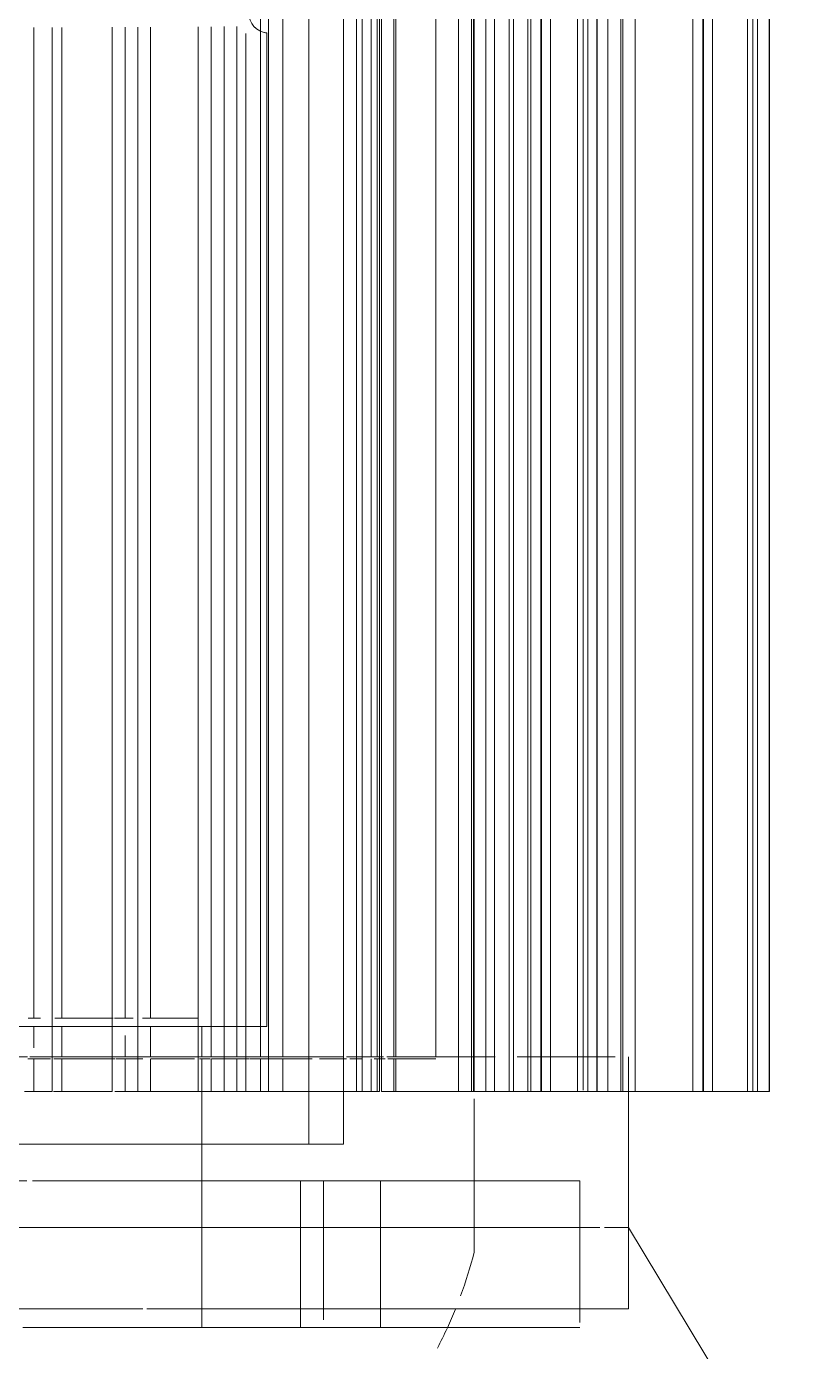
# Model space of a CAD drawing. Header units: metres. Extents: x 147 to 427, y -16 to 162.
# Drawn here: x 150.1649 to 150.2118, y 96.314 to 96.3955 of the extents above; entities that cross this region are included whole.
import ezdxf

# ---------------------------------------------------------------- set-up
doc = ezdxf.new("R2010")
doc.units = ezdxf.units.M
doc.layers.add('P-SANR-FIXT', color=7, linetype='Continuous', lineweight=5)

# ---------------------------------------------------------------- blocks, each defined once
blk = doc.blocks.new('Bomba Jacuzzi1 - 15B-T 1_1_2CV TRIF_220_380V _1 1_2CV_-2414014-RESERVATÓRIOS TÉRREO')
at = {"layer": 'P-SANR-FIXT', "color": 9, "lineweight": 15, "true_color": 0xc0c0c0}
for p, q in [((0.22475, -0.03958899999999985), (0.22475, 0.06561000000000018)), ((0.219625, -0.02344170843999546), (0.219625, -0.02705685236603418)), ((0.22475, -0.04171899999999983), (0.22475, -0.03958899999999985)), ((0.22475, -0.03958899999999985), (0.29931, -0.03958899999999985)), ((0.22475, -0.04171899999999983), (0.29931, -0.04171899999999983)), ((0.228, -0.04252175511912175), (0.228, -0.04171900000000039)), ((0.228, -0.04252175511912142), (0.228, -0.04392497109895141)), ((0.228, -0.04252175511912108), (0.3469999999999993, -0.04252175511912108)), ((0.228, -0.04392497109895138), (0.3470000000000003, -0.04392497109895138)), ((0.228, -0.05099764010911675), (0.228, -0.04448820149246521)), ((0.219625, -0.04499826409712608), (0.219625, -0.04781192103849297)), ((0.228, -0.05099764010911674), (0.228, -0.05218075871551774)), ((0.228, -0.05099764010911646), (0.3470000000000003, -0.05099764010911646)), ((0.228, -0.05796346151188471), (0.228, -0.05218075871551822)), ((0.228, -0.05218075871551775), (0.3470000000000003, -0.05218075871551775)), ((0.219625, -0.05776447879677281), (0.219625, -0.05924999999999966)), ((0.228, -0.05796346151188472), (0.228, -0.05889080833658571)), ((0.228, -0.05796346151188449), (0.3470000000000003, -0.05796346151188449)), ((0.2033120000001168, -0.06907800000016825), (0.2196250000001168, -0.05925000000016737)), ((0.2168345576553334, -0.05925000000016737), (0.2280000000001171, -0.05925000000016737)), ((0.228, -0.0632042180541467), (0.228, -0.05889080833658452)), ((0.228, -0.05889080833658571), (0.3470000000000003, -0.05889080833658571)), ((0.228, -0.06320421805414671), (0.228, -0.06384752006275969)), ((0.228, -0.06320421805414654), (0.3470000000000004, -0.06320421805414654)), ((0.228, -0.06655280754923266), (0.228, -0.06384752006275915)), ((0.228, -0.06384752006275969), (0.3470000000000003, -0.06384752006275969)), ((0.228, -0.06655280754923275), (0.228, -0.06689210833790675)), ((0.228, -0.06655280754923266), (0.3470000000000004, -0.06655280754923266)), ((0.228, -0.06789602507044465), (0.228, -0.06689210833790764)), ((0.228, -0.06689210833790668), (0.3470000000000003, -0.06689210833790668)), ((0.228, -0.06789602507044465), (0.228, -0.06792038531619064)), ((0.228, -0.06789602507044465), (0.3470000000000003, -0.06789602507044465)), ((0.2280000000001171, -0.06792038531635824), (0.3470000000001171, -0.06792038531635824))]:
    blk.add_line(p, q, dxfattribs=at)
at = {"layer": 'P-SANR-FIXT', "color": 254, "lineweight": 15, "true_color": 0xd3d3d3}
for p, q in [((0.232, 0.03653849999999357), (0.232, -0.0370074999999998)), ((0.22475, 0.0199100000000002), (0.22475, -0.03958899999999982)), ((0.214625, 0.004094601987391359), (0.214625, -0.02938026534658418)), ((0.219625, -1.497372289692401e-16), (0.219625, -0.02344170843999546)), ((0.2225, -0.02225845287888678), (0.2225, -0.01138803798451065)), ((0.213487, -0.022), (0.213487, -0.03028394674910342)), ((0.2225, -0.03038929107905701), (0.2225, -0.02264839276271513)), ((0.228, -0.02209716246692177), (0.228, -0.02380956749431075)), ((0.228, -0.02380956749431075), (0.2319999999999998, -0.02380956749431075)), ((0.230125, -0.02882429909066742), (0.230125, -0.02398548117659651)), ((0.219625, -0.02705685236603418), (0.219625, -0.04499826409712608)), ((0.2301249999999996, -0.02749065473625376), (0.2319999999999998, -0.02749065473625376)), ((0.228, -0.03279179554079976), (0.228, -0.02877701499615357)), ((0.214625, -0.02962499999999959), (0.214625, -0.05924999999999967)), ((0.213487, -0.03906764966055676), (0.213487, -0.03019744308342705)), ((0.2225, -0.03031249921721681), (0.2225, -0.03906764966055676)), ((0.2225000000001162, -0.03300000000016684), (0.2247500000001167, -0.03300000000016684)), ((0.228, -0.03279179554080015), (0.228, -0.03437312860123921)), ((0.228, -0.03279179554079978), (0.2320000000000008, -0.03279179554079978)), ((0.228, -0.0343731286012388), (0.2320000000000008, -0.0343731286012388)), ((0.230125, -0.03737070241276297), (0.230125, -0.03464783705267636)), ((0.2301250000000006, -0.03570641104970474), (0.2320000000000008, -0.03570641104970474)), ((0.228, -0.04171900000000039), (0.228, -0.03707267543298871)), ((0.232, -0.0370074999999998), (0.29310801468198, -0.0370074999999998)), ((0.213487, -0.04048186322292979), (0.213487, -0.03906764966055676)), ((0.213487, -0.03906764966055676), (0.2146249999999997, -0.03906764966055676)), ((0.2196250000000002, -0.03906764966055676), (0.2225, -0.03906764966055676)), ((0.2225, -0.03906764966055676), (0.2225, -0.04048186322292979)), ((0.22475, -0.03958899999999982), (0.22475, -0.04171899999999983)), ((0.2139462016848596, -0.04048186322292979), (0.2146249999999997, -0.04048186322292979)), ((0.2196250000000002, -0.04048186322292979), (0.2225, -0.04048186322292979)), ((0.213487, -0.04117121398990525), (0.213487, -0.04250073635671876)), ((0.2225, -0.0425007363567187), (0.2225, -0.04082783573529105)), ((0.228, -0.04171899999999996), (0.228, -0.04392497109895138)), ((0.230125, -0.04340366198862678), (0.230125, -0.04189607678530224)), ((0.213487, -0.04250073635671876), (0.213487, -0.04399999999999966)), ((0.2225, -0.04399999999999966), (0.2225, -0.0425007363567187)), ((0.2301250000000006, -0.04287504965087973), (0.3470000000000003, -0.04287504965087973)), ((0.213487, -0.05624999999999967), (0.213487, -0.04386834750241235)), ((0.2134870000001166, -0.04400000000016759), (0.2146250000001158, -0.04400000000016759)), ((0.2196250000001168, -0.04400000000016759), (0.2225000000001162, -0.04400000000016759)), ((0.2225, -0.04386834750241241), (0.2225, -0.05624999999999967)), ((0.230125, -0.0441780246013733), (0.230125, -0.04341766889466081)), ((0.2301250000000006, -0.04406061507986475), (0.3469999999999994, -0.04406061507986475)), ((0.230125, -0.05105110904014675), (0.230125, -0.04480419910307727)), ((0.228, -0.04559720281678689), (0.228, -0.05218075871551775)), ((0.219625, -0.04781192103849297), (0.219625, -0.0545123917996047)), ((0.2301250000000006, -0.04878035680954473), (0.3470000000000003, -0.04878035680954473)), ((0.2225000000000002, -0.0497499999999995), (0.2275537102449709, -0.0497499999999995)), ((0.228, -0.05218075871551822), (0.228, -0.05099764010911719)), ((0.228, -0.05218075871551707), (0.228, -0.05796346151188399)), ((0.230125, -0.05535306800049908), (0.230125, -0.05239947109034738)), ((0.2301250000000006, -0.05323962024535967), (0.3470000000000003, -0.05323962024535967)), ((0.219625, -0.05458050165527516), (0.219625, -0.05747600130307639)), ((0.228, -0.05796346151188387), (0.228, -0.05490448011961784)), ((0.2137984066415212, -0.05624999999999967), (0.2146249999999997, -0.05624999999999967)), ((0.2196249999999991, -0.05624999999999967), (0.2225, -0.05624999999999967)), ((0.219625, -0.05799845378865259), (0.219625, -0.05924999999999966)), ((0.2146250000001169, -0.05925000000016737), (0.2168345576553334, -0.05925000000016737)), ((0.228, -0.06320421805414568), (0.228, -0.05889080833658474)), ((0.228, -0.05889080833658481), (0.228, -0.06320421805414615)), ((0.228, -0.06655280754923354), (0.228, -0.06384752006275983)), ((0.228, -0.06384752006275927), (0.228, -0.06655280754923264)), ((0.228, -0.06689210833790747), (0.228, -0.06789602507044444)), ((0.228, -0.06717936204549872), (0.3470000000000004, -0.06717936204549872)), ((0.228, -0.06792038531619064), (0.3470000000000003, -0.06792038531619064))]:
    blk.add_line(p, q, dxfattribs=at)
at = {"layer": 'P-SANR-FIXT', "color": 254, "lineweight": 15, "true_color": 0xe0e0e0}
for p, q in [((0.230125, -0.0222894914981004), (0.230125, -0.019416359617245)), ((0.213487, -0.03019744308342705), (0.213487, -0.02223655527359491)), ((0.213487, -0.02862103674759162), (0.213487, -0.02235554473304087)), ((0.2225, -0.02259525591743355), (0.2225, -0.03031249921721681)), ((0.2225, -0.02273621670254192), (0.2225, -0.02862103674759177)), ((0.228, -0.02223655527359431), (0.228, -0.02380956749431075)), ((0.230125, -0.02313471397061865), (0.230125, -0.0224296130401896)), ((0.230125, -0.02398548117659651), (0.230125, -0.02314990123974429)), ((0.228, -0.02389619757371109), (0.228, -0.02749065473625379)), ((0.2319999999999998, -0.02380956749431075), (0.2934368788519672, -0.02380956749431075)), ((0.228, -0.02749065473625376), (0.2301249999999996, -0.02749065473625376)), ((0.228, -0.02877701499615357), (0.228, -0.02766589099338169)), ((0.2319999999999998, -0.02749065473625376), (0.293456722174101, -0.02749065473625376)), ((0.230125, -0.03302154376101531), (0.230125, -0.02882429909066742)), ((0.2301249999999996, -0.02907294221015575), (0.2319999999999998, -0.02907294221015575)), ((0.213487, -0.0303892910790572), (0.213487, -0.04082783573529115)), ((0.2225, -0.04082783573529105), (0.2225, -0.03038929107905701)), ((0.228, -0.03047298500384615), (0.228, -0.0343731286012388)), ((0.213487, -0.03191289752719802), (0.213487, -0.04048186322292979)), ((0.2225, -0.04048186322292979), (0.2225, -0.0319128975271982)), ((0.2247500000001167, -0.03300000000016684), (0.228000000000116, -0.03300000000016684)), ((0.230125, -0.03464783705267636), (0.230125, -0.03303629356708011)), ((0.2320000000000008, -0.03279179554079978), (0.2934852985804048, -0.03279179554079978)), ((0.228, -0.03439359645120762), (0.228, -0.03570641104970503)), ((0.232, -0.03700749999999976), (0.232, -0.03434687354118202)), ((0.2320000000000008, -0.0343731286012388), (0.2934938229372743, -0.0343731286012388)), ((0.228, -0.03707267543298871), (0.228, -0.03570641104970474)), ((0.228, -0.03570641104970474), (0.2301250000000006, -0.03570641104970474)), ((0.2320000000000008, -0.03570641104970474), (0.2930782644894319, -0.03570641104970474)), ((0.2301250000000006, -0.03711129235164875), (0.29931, -0.03711129235164875)), ((0.230125, -0.04173750004432583), (0.230125, -0.03737070241276297)), ((0.2146249999999997, -0.03906764966055676), (0.2196250000000002, -0.03906764966055676)), ((0.228, -0.03851795409735975), (0.228, -0.04171899999999996)), ((0.29931, -0.03958899999999982), (0.22475, -0.03958899999999982)), ((0.2146249999999997, -0.04048186322292979), (0.2196250000000002, -0.04048186322292979)), ((0.2225, -0.04048186322293015), (0.2225, -0.04386834750241241)), ((0.213487, -0.04386834750241235), (0.213487, -0.04084301927599553)), ((0.213487, -0.04149999999999967), (0.213487, -0.04119339568795273)), ((0.2225, -0.04076492023349877), (0.2225, -0.04149999999999967)), ((0.228, -0.04191962007244894), (0.228, -0.04253325567706047)), ((0.228, -0.04287504965087973), (0.2301250000000006, -0.04287504965087973)), ((0.213487, -0.04399999999999998), (0.213487, -0.05624999999999967)), ((0.2146250000001158, -0.04400000000016759), (0.2196250000001168, -0.04400000000016759)), ((0.2225, -0.05624999999999967), (0.2225, -0.04399999999999999)), ((0.228, -0.04392497109895052), (0.228, -0.04322724136845203)), ((0.228, -0.04406061507986498), (0.228, -0.04878035680954493)), ((0.228, -0.04406061507986475), (0.228, -0.04559720281678689)), ((0.228, -0.04406061507986475), (0.2301250000000006, -0.04406061507986475)), ((0.2301250000001166, -0.04740000000016682), (0.347000000000116, -0.04740000000016682)), ((0.228, -0.05099764010911719), (0.228, -0.04878035680954473)), ((0.228, -0.04878035680954473), (0.2301250000000006, -0.04878035680954473)), ((0.2301250000000006, -0.04958913786310861), (0.3470000000000003, -0.04958913786310861)), ((0.2301250000000006, -0.0497109082998897), (0.3470000000000003, -0.0497109082998897)), ((0.2196250000000003, -0.0497499999999995), (0.2225000000000002, -0.0497499999999995)), ((0.2275537102449709, -0.04974999999999948), (0.2225000000000002, -0.04974999999999948)), ((0.228, -0.05221068942369964), (0.228, -0.0532396202453598)), ((0.228, -0.05490448011961784), (0.228, -0.05323962024535967)), ((0.228, -0.05323962024535967), (0.2301250000000006, -0.05323962024535967)), ((0.2301250000000006, -0.05388676967984955), (0.3470000000000003, -0.05388676967984955)), ((0.230125, -0.05723110520762683), (0.230125, -0.05535306800049908)), ((0.228, -0.05560162749634916), (0.228, -0.05796346151188411)), ((0.2301250000000006, -0.0561095468074477), (0.3470000000000003, -0.0561095468074477)), ((0.2146249999999997, -0.05624999999999967), (0.2137984066415212, -0.05624999999999967)), ((0.2146249999999997, -0.05624999999999967), (0.2196249999999991, -0.05624999999999967)), ((0.214625, -0.05651199211314923), (0.214625, -0.05924999999999967)), ((0.2225, -0.05624999999999967), (0.2196249999999991, -0.05624999999999967)), ((0.219625, -0.05687976123166488), (0.219625, -0.05747600130307615)), ((0.228, -0.05796346151188413), (0.228, -0.05723110520762674)), ((0.228, -0.06320421805414633), (0.228, -0.05889080833658509)), ((0.228, -0.05889080833658517), (0.228, -0.06320421805414585)), ((0.2280000000001171, -0.05925000000016737), (0.2301250000001177, -0.05925000000016737)), ((0.228, -0.06384752006275986), (0.228, -0.0665528075492334)), ((0.228, -0.06655280754923314), (0.228, -0.06384752006275941)), ((0.228, -0.06688731252102163), (0.228, -0.06717936204549865))]:
    blk.add_line(p, q, dxfattribs=at)
at = {"layer": 'P-SANR-FIXT', "color": 7, "lineweight": 15, "true_color": 0xfafafa}
for p, q in [((0.213487, -0.02199999999999943), (0.213487, -0.02620518344597973)), ((0.2225, -0.02225845287888673), (0.2225, -0.02199999999999967)), ((0.2225, -0.02344441111204978), (0.2225, -0.02264839276271506)), ((0.2225, -0.02949316337189595), (0.2225, -0.0240085386267075)), ((0.213487, -0.02664229623185927), (0.213487, -0.02949316337189574)), ((0.213487, -0.02857883832488608), (0.213487, -0.02934493141924117)), ((0.2225, -0.02934493141924117), (0.2225, -0.02857883832488608)), ((0.213487, -0.02946073770181665), (0.213487, -0.03019744308342692)), ((0.213487, -0.02960163339468058), (0.213487, -0.03028394674910278)), ((0.214625, -0.03057766669659763), (0.214625, -0.03205364625576883)), ((0.219625, -0.03112702250874849), (0.219625, -0.03179667732714563)), ((0.214625, -0.0321811412311807), (0.214625, -0.0332397398056986)), ((0.219625, -0.0330123652069008), (0.219625, -0.03382336011716246)), ((0.2154606243677576, -0.03906764966055658), (0.2146249999999997, -0.03906764966055658)), ((0.2196250000000002, -0.03906764966055658), (0.215744341976518, -0.03906764966055658)), ((0.228, -0.05729152440197172), (0.228, -0.05796346151188447)), ((0.228, -0.05876901507140337), (0.228, -0.05921972960621186)), ((0.228, -0.0587690150714036), (0.2301250000000006, -0.0587690150714036))]:
    blk.add_line(p, q, dxfattribs=at)
at = {"layer": 'P-SANR-FIXT', "color": 7, "lineweight": 15, "true_color": 0xefefef}
for p, q in [((0.213487, -0.03286834750241185), (0.213487, -0.02223655527359463)), ((0.213487, -0.0222365552735941), (0.213487, -0.02413472293414662)), ((0.213487, -0.02605037964078162), (0.213487, -0.02233270538813778)), ((0.2225, -0.02259525591743386), (0.2225, -0.02962499999999969)), ((0.2225, -0.02413472293414667), (0.2225, -0.02259525591743334)), ((0.23, -0.02231122115918434), (0.23, -0.02298306633168415)), ((0.232, -0.02292681889804638), (0.232, -0.02223655527359403)), ((0.23, -0.02299664501851922), (0.23, -0.02369999999999983)), ((0.232, -0.02377245576290849), (0.232, -0.02295542774049915)), ((0.2325, -0.02751886646052774), (0.2325, -0.02397954498085597)), ((0.2324999999999996, -0.02439142053514596), (0.2934400153973861, -0.02439142053514596)), ((0.213487, -0.02946073770181627), (0.213487, -0.02641377481542508)), ((0.2325, -0.02857883832488518), (0.2325, -0.02764079584965947)), ((0.2324999999999996, -0.02828540565198656), (0.2934610063698841, -0.02828540565198656)), ((0.232, -0.03246986968366923), (0.232, -0.02918617312593876)), ((0.213487, -0.03041145568584169), (0.213487, -0.02946073770181627)), ((0.2225, -0.03014162603672174), (0.2225, -0.03187555226753944)), ((0.23, -0.0298640419194084), (0.23, -0.03256807672421741)), ((0.213487, -0.03299999999999937), (0.213487, -0.04048186322293015)), ((0.213487, -0.04008592179099593), (0.213487, -0.03327936633968578)), ((0.2146250000001158, -0.03300000000016684), (0.2196250000001168, -0.03300000000016684)), ((0.2225, -0.04048186322293015), (0.2225, -0.03299999999999937)), ((0.2225, -0.03327936633968563), (0.2225, -0.03587351779608709)), ((0.228, -0.0343731286012393), (0.228, -0.03299999999999926)), ((0.228000000000116, -0.03300000000016684), (0.2300000000001166, -0.03300000000016684)), ((0.23, -0.0328745920516499), (0.23, -0.03351686142824215)), ((0.2301250000001166, -0.03300000000016684), (0.2320000000001162, -0.03300000000016684)), ((0.232, -0.03425389591920653), (0.232, -0.03281825158275807)), ((0.228, -0.03359218622472326), (0.228, -0.03439303782640746)), ((0.23, -0.03359669429019582), (0.23, -0.03448448300833153)), ((0.228, -0.03437316905899075), (0.228, -0.03515466057698317)), ((0.23, -0.03448448300833119), (0.23, -0.03591001060446981)), ((0.230125, -0.0359572528427501), (0.230125, -0.03464783705267717)), ((0.2320000000000008, -0.03515466057698354), (0.2934980358748478, -0.03515466057698354)), ((0.2225, -0.03594005425705362), (0.2225, -0.04008592179099586)), ((0.23, -0.03596795091200439), (0.23, -0.03748200636633389)), ((0.230125, -0.03746029779713163), (0.230125, -0.03601480840232611)), ((0.2320000000000008, -0.03661371054585787), (0.2932207165417704, -0.03661371054585787)), ((0.228, -0.03711129235164877), (0.228, -0.03799474429824407)), ((0.23, -0.03748200636633421), (0.23, -0.03979415680704917)), ((0.228, -0.03958900000000053), (0.228, -0.03799474429824459)), ((0.228, -0.03799474429824461), (0.228, -0.03961479745439704)), ((0.228, -0.03799474429824459), (0.2300000000000004, -0.03799474429824459)), ((0.2301250000000006, -0.03799474429824459), (0.29931, -0.03799474429824459)), ((0.228, -0.04171900000000056), (0.228, -0.04021375174215578)), ((0.228, -0.04023384544307707), (0.228, -0.04174017335532524)), ((0.23, -0.04023871387905043), (0.23, -0.04189840572720809)), ((0.213487, -0.04084301927599553), (0.213487, -0.04149999999999975)), ((0.213487, -0.04117121398990501), (0.213487, -0.04174690663166804)), ((0.2225, -0.04174690663166813), (0.2225, -0.040827835735291)), ((0.214625, -0.04189607678530261), (0.214625, -0.04259447502951895)), ((0.228, -0.04189607678530184), (0.228, -0.04252175511912158)), ((0.23, -0.04211338989877041), (0.23, -0.04284054632713484)), ((0.230125, -0.04261853689165632), (0.230125, -0.04189607678530288)), ((0.214625, -0.04281065659863972), (0.214625, -0.04427382186078591)), ((0.219625, -0.0425534537274643), (0.219625, -0.04398558557029592)), ((0.228, -0.04342732007564054), (0.2300000000000004, -0.04342732007564054)), ((0.23, -0.04359893070753387), (0.23, -0.04427287426215861)), ((0.230125, -0.04417802460137411), (0.230125, -0.04341766889466161)), ((0.2301250000000006, -0.04342732007564054), (0.3470000000000003, -0.04342732007564054)), ((0.228, -0.04412282209936298), (0.228, -0.04481040695595522)), ((0.23, -0.04444695107874173), (0.23, -0.04578488416610141)), ((0.230125, -0.04528650966775579), (0.230125, -0.04438799131942084)), ((0.228, -0.04493890208552293), (0.228, -0.04971090829989008)), ((0.23, -0.04578488416610141), (0.23, -0.04739999999999966)), ((0.230125, -0.04779116605844817), (0.230125, -0.04617256426098338)), ((0.2196250000000003, -0.04974999999999948), (0.2181187051792302, -0.04974999999999948)), ((0.228, -0.05047639931192861), (0.2301250000000006, -0.05047639931192861)), ((0.2301250000000002, -0.0497499999999995), (0.347, -0.04974999999999948)), ((0.230125, -0.05060993894508919), (0.230125, -0.04997249729711591)), ((0.228, -0.05306183508156159), (0.228, -0.05218075871551799)), ((0.228, -0.05218075871551793), (0.228, -0.05388676967984925)), ((0.228, -0.05306183508156186), (0.2301250000000006, -0.05306183508156186)), ((0.228, -0.05384927867219578), (0.2301250000000006, -0.05384927867219578)), ((0.228, -0.05610954680744811), (0.228, -0.05444545918211263)), ((0.228, -0.05444545918211263), (0.228, -0.05517088205310822)), ((0.228, -0.05444545918211263), (0.2301250000000006, -0.05444545918211263)), ((0.228, -0.05645314513364168), (0.228, -0.05729152440197165)), ((0.228, -0.05645314513364168), (0.228, -0.05796346151188462)), ((0.2280878015950509, -0.05645314513364161), (0.2301250000000006, -0.05645314513364161)), ((0.2301250000000006, -0.05644835033909171), (0.3470000000000003, -0.05644835033909171)), ((0.2301250000000006, -0.05673596757036362), (0.3470000000000003, -0.05673596757036362)), ((0.228, -0.0579634615118844), (0.228, -0.05729152440197164)), ((0.228, -0.05729152440197164), (0.2301250000000006, -0.05729152440197164)), ((0.228, -0.06320421805414615), (0.228, -0.05924999999999999)), ((0.228, -0.05924999999999991), (0.228, -0.06320421805414621)), ((0.228, -0.06381002142802747), (0.228, -0.06441030260051747))]:
    blk.add_line(p, q, dxfattribs=at)
at = {"layer": 'P-SANR-FIXT', "color": 7, "lineweight": 15, "true_color": 0xf3f3f3}
for p, q in [((0.213487, -0.02223655527359462), (0.213487, -0.03019744308342669)), ((0.213487, -0.02605037964078146), (0.213487, -0.02233270538813758)), ((0.2225, -0.02962499999999969), (0.2225, -0.02259525591743386)), ((0.2325, -0.0229640242626568), (0.2325, -0.02233277094800253)), ((0.228, -0.02390527271198291), (0.228, -0.02735110304446125)), ((0.228, -0.02439142053514596), (0.2299999999999994, -0.02439142053514596)), ((0.2301249999999996, -0.02439142053514596), (0.2319999999999998, -0.02439142053514596)), ((0.2325, -0.02410262753358684), (0.2325, -0.02756035982118012)), ((0.2325, -0.02410262753358693), (0.2325, -0.02756035982118065)), ((0.213487, -0.02946073770181619), (0.213487, -0.02641377481542494)), ((0.228, -0.02767580223029937), (0.228, -0.02828540565198624)), ((0.228, -0.02828540565198656), (0.2299999999999994, -0.02828540565198656)), ((0.2301249999999996, -0.02828540565198656), (0.2314361745255421, -0.02828540565198656)), ((0.2325, -0.02770981299703234), (0.2325, -0.02877861405214198)), ((0.2325, -0.02770981299703281), (0.2325, -0.02877861405214202)), ((0.213487, -0.03041145568584167), (0.213487, -0.02946073770181619)), ((0.2325, -0.03274895214593854), (0.2325, -0.0293580463649544)), ((0.2325000000000007, -0.02985326399846257), (0.2934694580897662, -0.02985326399846257)), ((0.213487, -0.03050000000000019), (0.213487, -0.03299999999999937)), ((0.213487, -0.03327936633968578), (0.213487, -0.0306591276158533)), ((0.213487, -0.03075443431517035), (0.213487, -0.03299999999999967)), ((0.2225, -0.03187555226753944), (0.2225, -0.03050000000000019)), ((0.2225, -0.03065912761585311), (0.2225, -0.03213989036004018)), ((0.228, -0.03246986968366966), (0.228, -0.03050000000000025)), ((0.228, -0.03051247909645869), (0.228, -0.03248542451203518)), ((0.2225, -0.03299999999999937), (0.2225, -0.03240859005287931)), ((0.213487, -0.04008592179099649), (0.213487, -0.03299999999999963)), ((0.213487, -0.03323169619317617), (0.213487, -0.04042968402190864)), ((0.2225, -0.03268817569170714), (0.2225, -0.03327936633968563)), ((0.2225, -0.03299999999999878), (0.2225, -0.03585949868930615)), ((0.2225, -0.03612299991838291), (0.2225, -0.03323169619317635)), ((0.228, -0.03299999999999883), (0.228, -0.03358547679953613)), ((0.228, -0.03358550683986115), (0.228, -0.0343731287585046)), ((0.23, -0.03359669429019548), (0.23, -0.03448448300833119)), ((0.230125, -0.03464783705267717), (0.230125, -0.03384978410057698)), ((0.2225, -0.03594005425705331), (0.2225, -0.04008592179099544)), ((0.2225, -0.04042968402190876), (0.2225, -0.03619860523873274)), ((0.23, -0.03748200636633389), (0.23, -0.03979415680704891)), ((0.230125, -0.03826789771076856), (0.230125, -0.03746029779713163)), ((0.228, -0.03799474429824407), (0.228, -0.0395890000000001)), ((0.230125, -0.03978401394486726), (0.230125, -0.03877043000447368)), ((0.2139462016848618, -0.04048186322292959), (0.2146249999999997, -0.04048186322292959)), ((0.214625, -0.0406131209858976), (0.214625, -0.04137932250251708)), ((0.2199763629739162, -0.04048186322292959), (0.2225, -0.04048186322292959)), ((0.228, -0.04021375174215538), (0.228, -0.04171900000000025)), ((0.23, -0.04023871387905016), (0.23, -0.04189840572720785)), ((0.230125, -0.0411253531482133), (0.230125, -0.04025338719047882)), ((0.230125, -0.04173750004432644), (0.230125, -0.04113267592179311)), ((0.230125, -0.04597818070755599), (0.230125, -0.04528650966775579)), ((0.2279999999999995, -0.0497499999999995), (0.2301250000000002, -0.0497499999999995)), ((0.347, -0.04974999999999947), (0.2301250000000001, -0.04974999999999948)), ((0.228, -0.0519073057992156), (0.228, -0.05306183508156159)), ((0.2301250000000006, -0.05190730579921558), (0.3470000000000003, -0.05190730579921558)), ((0.228, -0.05610954680744789), (0.228, -0.05444545918211229)), ((0.228, -0.05444545918211201), (0.228, -0.05610954680744754)), ((0.230125, -0.05554733144052696), (0.230125, -0.05491264294051067)), ((0.230125, -0.05638646049492513), (0.230125, -0.05556749366100494)), ((0.228, -0.05673596757036357), (0.228, -0.0571740944597456)), ((0.228, -0.05673596757036362), (0.2301250000000006, -0.05673596757036362)), ((0.2280752457478616, -0.05644835033909171), (0.2301250000000006, -0.05644835033909171)), ((0.228, -0.05796346151188392), (0.228, -0.05729152440197115)), ((0.228, -0.05732038531619066), (0.228, -0.05796346151188479)), ((0.3470000000000003, -0.05732038531619066), (0.2301250000000007, -0.05732038531619066)), ((0.228, -0.05924999999999952), (0.228, -0.06320421805414579)), ((0.228, -0.05965982232709158), (0.3470000000000003, -0.05965982232709158)), ((0.228, -0.06381002142802762), (0.3470000000000003, -0.06381002142802762))]:
    blk.add_line(p, q, dxfattribs=at)
at = {"layer": 'P-SANR-FIXT', "color": 7, "lineweight": 15, "true_color": 0xf6f6f6}
for p, q in [((0.213487, -0.02598130418317103), (0.213487, -0.02223655527359454)), ((0.2225, -0.02259525591743323), (0.2225, -0.02333452377915542)), ((0.228, -0.02295542774049908), (0.228, -0.02223655527359394)), ((0.228, -0.02225067190643803), (0.228, -0.0229701783555362)), ((0.2325, -0.02233270538813776), (0.2325, -0.02308761820860212)), ((0.2325, -0.02233270538813744), (0.2325, -0.023087618208602)), ((0.2324999999999996, -0.02268471428214653), (0.2934308152019703, -0.02268471428214653)), ((0.213487, -0.02403869996963628), (0.213487, -0.02620533403515592)), ((0.2225, -0.02386445698592102), (0.2225, -0.02946073770181582)), ((0.23, -0.02391445694930015), (0.23, -0.02766020220819767)), ((0.230125, -0.02753529012735488), (0.230125, -0.02408643871544229)), ((0.2325, -0.02751886646052794), (0.2325, -0.02397954498085622)), ((0.213487, -0.02946073770181656), (0.213487, -0.02641377481542484)), ((0.213487, -0.02663220662197238), (0.213487, -0.03045810215503733)), ((0.2325, -0.02857883832488536), (0.2325, -0.02764079584965967)), ((0.23, -0.02812880935856311), (0.23, -0.02882560568440615)), ((0.230125, -0.02863616283222548), (0.230125, -0.02801158858891164)), ((0.228, -0.02985326399846257), (0.2300000000000004, -0.02985326399846257)), ((0.2301250000000006, -0.02985326399846257), (0.2320000000000008, -0.02985326399846257)), ((0.2325, -0.02946073770181631), (0.2325, -0.03049999999999967)), ((0.2325, -0.02946073770181614), (0.2325, -0.03049999999999967)), ((0.213487, -0.03299999999999963), (0.213487, -0.03050000000000037)), ((0.2225, -0.0304999999999996), (0.2225, -0.03187555226753885)), ((0.228, -0.03049999999999994), (0.228, -0.03246986968366927)), ((0.23, -0.03071476308870528), (0.23, -0.03161198508020176)), ((0.230125, -0.03161461092868818), (0.230125, -0.03057766669659764)), ((0.2325, -0.03274895214593858), (0.2325, -0.03075443431517)), ((0.213487, -0.03198851652892305), (0.213487, -0.03323169619317617)), ((0.2225, -0.03240859005287871), (0.2225, -0.03299999999999878)), ((0.2225, -0.03323169619317635), (0.2225, -0.03258504272104743)), ((0.23, -0.03201816132672734), (0.23, -0.03256807672421707)), ((0.230125, -0.03268288789743363), (0.230125, -0.03205364625576905)), ((0.213487, -0.03299999999999962), (0.213487, -0.03906764966055658)), ((0.2225, -0.035859498689307), (0.2225, -0.03299999999999962)), ((0.228, -0.03358550683986155), (0.2300000000000004, -0.03358550683986155)), ((0.2301250000000006, -0.03358550683986155), (0.2320000000000008, -0.03358550683986155)), ((0.2225, -0.03906764966055658), (0.2225, -0.03594005425705416)), ((0.213487, -0.03906764966055658), (0.213487, -0.04008592179099644)), ((0.2225, -0.04008592179099568), (0.2225, -0.03906764966055658)), ((0.2146249999999997, -0.04048186322292959), (0.2196250000000002, -0.04048186322292959)), ((0.2301250000000001, -0.04974999999999948), (0.2279999999999995, -0.04974999999999948)), ((0.228, -0.05190730579921558), (0.2301250000000006, -0.05190730579921558)), ((0.228, -0.05444545918211246), (0.228, -0.05610954680744798)), ((0.228, -0.0571740944597456), (0.228, -0.05732038531619066)), ((0.228, -0.05796346151188456), (0.228, -0.05729152440197183)), ((0.228, -0.05729152440197167), (0.228, -0.05796346151188442)), ((0.2301250000000007, -0.05732038531619066), (0.228, -0.05732038531619066)), ((0.230125, -0.05842736672978439), (0.230125, -0.05734949485320603)), ((0.228, -0.05921972960621186), (0.228, -0.05965982232709136))]:
    blk.add_line(p, q, dxfattribs=at)
at = {"layer": 'P-SANR-FIXT', "color": 7, "lineweight": 15, "true_color": 0xf8f8f8}
for p, q in [((0.213487, -0.0222365552735948), (0.213487, -0.02598130418317119)), ((0.213487, -0.02233277094800282), (0.213487, -0.02403869996963628)), ((0.213487, -0.02618976412883461), (0.213487, -0.02235554473304081)), ((0.2225, -0.02333452377915623), (0.2225, -0.02259525591743404)), ((0.2225, -0.02273621670254234), (0.2225, -0.02351215520454371)), ((0.228, -0.02223655527359424), (0.228, -0.02268471428214653)), ((0.228, -0.02268471428214653), (0.2299999999999994, -0.02268471428214653)), ((0.2306922913189217, -0.02268471428214653), (0.2319999999999998, -0.02268471428214653)), ((0.2325, -0.02296402426265709), (0.2325, -0.02233277094800283)), ((0.2225, -0.02857883832488608), (0.2225, -0.02386445698592184)), ((0.2225, -0.02406106202039641), (0.2225, -0.02934493141924105)), ((0.213487, -0.026413774815425), (0.213487, -0.02857883832488608)), ((0.213487, -0.02934493141924125), (0.213487, -0.02661154736566518)), ((0.213487, -0.03019744308342686), (0.213487, -0.02946073770181656)), ((0.23, -0.02986404191940803), (0.23, -0.03058299355161736)), ((0.2325, -0.03075443431517), (0.2325, -0.02966339147570556)), ((0.213487, -0.03050000000000043), (0.213487, -0.03299999999999962)), ((0.213487, -0.03056025309346394), (0.213487, -0.03181966353864035)), ((0.2225, -0.03187555226753968), (0.2225, -0.03050000000000043)), ((0.2225, -0.03181966353864053), (0.2225, -0.03056025309346415)), ((0.2225, -0.03299999999999962), (0.2225, -0.03240859005287956)), ((0.214625, -0.0332397398056986), (0.214625, -0.03624887924441595)), ((0.219625, -0.03382336011716246), (0.219625, -0.03679949414811587)), ((0.2320000000000008, -0.03358550683986155), (0.2934895771720145, -0.03358550683986155)), ((0.214625, -0.03681958488960781), (0.214625, -0.03837430811771195)), ((0.219625, -0.03694177076012989), (0.219625, -0.0408961888812247)), ((0.2146249999999997, -0.03906764966055658), (0.213487, -0.03906764966055658)), ((0.2225, -0.03906764966055658), (0.2196250000000002, -0.03906764966055658)), ((0.228, -0.05796346151188447), (0.228, -0.05729152440197169)), ((0.228, -0.05729152440197129), (0.228, -0.05796346151188404)), ((0.2301250000000006, -0.0587690150714036), (0.3470000000000003, -0.0587690150714036))]:
    blk.add_line(p, q, dxfattribs=at)
at = {"layer": 'P-SANR-FIXT', "color": 254, "lineweight": 15, "true_color": 0xe9e9e9}
for p, q in [((0.213487, -0.02233277094800283), (0.213487, -0.02857883832488616)), ((0.228, -0.02225003992469339), (0.228, -0.02381084003481556)), ((0.213487, -0.02413472293414662), (0.213487, -0.03191289752719802)), ((0.2225, -0.0319128975271982), (0.2225, -0.02413472293414667)), ((0.23, -0.02391445694930053), (0.23, -0.02766020220819805)), ((0.232, -0.02737083949750104), (0.232, -0.02389619757371041)), ((0.232, -0.02918617312593876), (0.232, -0.02749065473625386)), ((0.23, -0.02772166392574468), (0.23, -0.02937510652029325)), ((0.213487, -0.02857883832488616), (0.213487, -0.03299999999999967)), ((0.213487, -0.04008592179099602), (0.213487, -0.02862103674759162)), ((0.2225, -0.02862103674759177), (0.2225, -0.02934493141924168)), ((0.228, -0.02907294221015575), (0.2301249999999996, -0.02907294221015575)), ((0.2319999999999998, -0.02907294221015575), (0.2934652516758459, -0.02907294221015575)), ((0.2225, -0.02966935571438895), (0.2225, -0.03587351779608754)), ((0.228, -0.02962499999999959), (0.228, -0.03047298500384615)), ((0.228, -0.02963522601998622), (0.228, -0.0324698696836702)), ((0.213487, -0.04048186322293016), (0.213487, -0.03286834750241185)), ((0.2134870000001166, -0.03300000000016684), (0.2146250000001158, -0.03300000000016684)), ((0.2196250000001168, -0.03300000000016684), (0.2225000000001162, -0.03300000000016684)), ((0.2225, -0.03286834750241192), (0.2225, -0.04048186322293015)), ((0.228, -0.03279924682553751), (0.228, -0.03439359645120762)), ((0.228, -0.03515466057698356), (0.228, -0.0343731286012393)), ((0.228, -0.03439303782640746), (0.228, -0.03661371054585758)), ((0.23, -0.03448448300833153), (0.23, -0.03591001060447012)), ((0.228, -0.03515466057698354), (0.2300000000000004, -0.03515466057698354)), ((0.2301250000000006, -0.03515466057698354), (0.2320000000000008, -0.03515466057698354)), ((0.2225, -0.03594005425705406), (0.2225, -0.04008592179099609)), ((0.228, -0.03661371054585787), (0.2300000000000004, -0.03661371054585787)), ((0.23, -0.03596795091200471), (0.23, -0.03748200636633421)), ((0.2301250000000006, -0.03661371054585787), (0.2320000000000008, -0.03661371054585787)), ((0.2932207165417704, -0.03661371054585787), (0.2988991474081288, -0.03661371054585787)), ((0.228, -0.03711129235164905), (0.228, -0.03960255660406417)), ((0.228, -0.03711129235164874), (0.228, -0.03851795409735975)), ((0.228, -0.03711129235164875), (0.2301250000000006, -0.03711129235164875)), ((0.29310801468198, -0.03700749999999976), (0.232, -0.03700749999999976)), ((0.2225, -0.04399999999999999), (0.2225, -0.04048186322293015)), ((0.228, -0.04021799516975962), (0.228, -0.04174403682046963)), ((0.213487, -0.04149999999999967), (0.213487, -0.04119339568795269)), ((0.213487, -0.04149999999999975), (0.213487, -0.04399999999999998)), ((0.2225, -0.04076492023349858), (0.2225, -0.04149999999999967)), ((0.213487, -0.04174690663166804), (0.213487, -0.04250073635671859)), ((0.2225, -0.04250073635671867), (0.2225, -0.04206314992168603)), ((0.228, -0.04252175511912185), (0.228, -0.04189607678530213)), ((0.228, -0.04192022817695219), (0.228, -0.04254931442040655)), ((0.23, -0.04211338989877064), (0.23, -0.04284054632713504)), ((0.213487, -0.04250073635671859), (0.213487, -0.04399999999999966)), ((0.2225, -0.04399999999999966), (0.2225, -0.04250073635671867)), ((0.228, -0.04392497109895092), (0.228, -0.04322724136845219)), ((0.228, -0.04378720749636184), (0.2300000000000004, -0.04378720749636184)), ((0.23, -0.04359893070753406), (0.23, -0.04427287426215879)), ((0.2301250000000006, -0.04378720749636184), (0.3469999999999994, -0.04378720749636184)), ((0.214625, -0.04427382186078591), (0.214625, -0.05651199211314923)), ((0.219625, -0.04439648034527683), (0.219625, -0.05687976123166488)), ((0.228, -0.04481040695595555), (0.228, -0.04406061507986503)), ((0.228, -0.04406061507986438), (0.228, -0.04493890208552293)), ((0.228, -0.04481040695595555), (0.2300000000000004, -0.04481040695595555)), ((0.23, -0.04444695107874189), (0.23, -0.04578488416610153)), ((0.2301250000000006, -0.04481040695595555), (0.3469999999999994, -0.04481040695595555)), ((0.228, -0.04971090829989051), (0.228, -0.0449389020855236)), ((0.228, -0.04493890208552338), (0.228, -0.04958913786310843)), ((0.228, -0.0449389020855236), (0.2300000000000004, -0.0449389020855236)), ((0.2301250000000006, -0.0449389020855236), (0.3470000000000003, -0.0449389020855236)), ((0.23, -0.04578488416610153), (0.23, -0.04739999999999966)), ((0.230125, -0.04906469995684097), (0.230125, -0.04779116605844817)), ((0.228, -0.04958913786310861), (0.2301250000000006, -0.04958913786310861)), ((0.228, -0.0497109082998897), (0.2301250000000006, -0.0497109082998897)), ((0.230125, -0.04997249729711591), (0.230125, -0.04910136766576656)), ((0.2181187051792302, -0.0497499999999995), (0.2196250000000003, -0.0497499999999995)), ((0.2225000000000002, -0.04974999999999948), (0.2196250000000003, -0.04974999999999948)), ((0.228, -0.05002111176606727), (0.228, -0.05099764010911626)), ((0.228, -0.05003842598443909), (0.228, -0.05102534286691217)), ((0.2301250000000006, -0.05047639931192861), (0.3470000000000003, -0.05047639931192861)), ((0.228, -0.05388676967984905), (0.228, -0.05218075871551765)), ((0.228, -0.05229810998633352), (0.228, -0.05384927867219565)), ((0.230125, -0.05361607509615546), (0.230125, -0.05239947109034762)), ((0.2301250000000006, -0.05306183508156186), (0.3470000000000004, -0.05306183508156186)), ((0.230125, -0.05434606702885385), (0.230125, -0.05364832665519272)), ((0.228, -0.05388676967984968), (0.228, -0.0561095468074477)), ((0.228, -0.05388676967984968), (0.228, -0.05560162749634916)), ((0.228, -0.05388676967984955), (0.2301250000000006, -0.05388676967984955)), ((0.2301250000000006, -0.05384927867219578), (0.3470000000000004, -0.05384927867219578)), ((0.2301250000000006, -0.05444545918211263), (0.3470000000000003, -0.05444545918211263)), ((0.228, -0.0561095468074477), (0.2301250000000006, -0.0561095468074477)), ((0.2196249999999991, -0.05624999999999967), (0.2146249999999997, -0.05624999999999967)), ((0.228, -0.05723110520762674), (0.228, -0.05641961568691879)), ((0.2301250000000006, -0.05645314513364161), (0.3470000000000003, -0.05645314513364161)), ((0.230125, -0.05842736672978485), (0.230125, -0.05723110520762683)), ((0.2301250000000006, -0.05729152440197164), (0.3470000000000003, -0.05729152440197164)), ((0.228, -0.05925000000000023), (0.228, -0.06320421805414639)), ((0.228, -0.06320421805414589), (0.228, -0.05924999999999945)), ((0.228, -0.0638475200627597), (0.228, -0.06655280754923333)), ((0.228, -0.06441030260051761), (0.3470000000000004, -0.06441030260051761)), ((0.228, -0.06688731252102163), (0.3470000000000003, -0.06688731252102163))]:
    blk.add_line(p, q, dxfattribs=at)
at = {"layer": 'P-SANR-FIXT', "color": 7, "lineweight": 15, "true_color": 0xfbfbfb}
for p, q in [((0.214625, -0.02242961304019011), (0.214625, -0.02334475817418451)), ((0.219625, -0.0224275877230941), (0.219625, -0.02328167080625675)), ((0.219625, -0.02362374078297982), (0.219625, -0.02570761154271469)), ((0.214625, -0.02384045445765066), (0.214625, -0.02608681937121137)), ((0.219625, -0.02570761154271469), (0.219625, -0.02857145362416041)), ((0.214625, -0.02673355487515322), (0.214625, -0.02833241777614015)), ((0.219625, -0.0289919209874691), (0.219625, -0.02984961484152283)), ((0.214625, -0.02962499999999968), (0.214625, -0.03057766669659763)), ((0.219625, -0.03035102004012036), (0.219625, -0.03112702250874849))]:
    blk.add_line(p, q, dxfattribs=at)
at = {"layer": 'P-SANR-FIXT', "color": 254, "lineweight": 15, "true_color": 0xd3d3d3}
for centre, radius, start, end in [((0.2943339999999988, -0.03711849999999869), 0.001230999999998909, 90, 174.8265787456215), ((0.2247500000000707, -0.02357699999980615), 0.02700000000020417, 242.3356925885799, 245.2930363084758)]:
    blk.add_arc(centre, radius, start, end, dxfattribs=at)
at = {"layer": 'P-SANR-FIXT', "color": 254, "lineweight": 15, "true_color": 0xe0e0e0}
for centre, radius, start, end in [((0.2943339999999988, -0.03711849999999865), 0.001230999999998892, 132.4132893728101, 160.6888156213506), ((0.2247500000000707, -0.02357699999980613), 0.0270000000002042, 242.3356925885804, 245.2930363084763), ((0.2247500000000707, -0.02357699999980615), 0.0270000000002042, 245.2930363084759, 247.9604389207572)]:
    blk.add_arc(centre, radius, start, end, dxfattribs=at)
at = {"layer": 'P-SANR-FIXT', "color": 254, "lineweight": 15, "true_color": 0xe9e9e9}
for centre, radius, start, end in [((0.2943339999999988, -0.03711849999999865), 0.001230999999998884, 160.6888156213507, 174.8265787456213), ((0.2247500000000707, -0.02357699999980613), 0.02700000000020421, 245.2930363084763, 247.9604389207576), ((0.2247500000000707, -0.02357699999980615), 0.0270000000002042, 249.8140619564721, 255.7824978002513)]:
    blk.add_arc(centre, radius, start, end, dxfattribs=at)
at = {"layer": 'P-SANR-FIXT', "color": 7, "lineweight": 15, "true_color": 0xefefef}
blk.add_arc((0.2247500000000707, -0.02357699999980613), 0.02700000000020422, 249.8140619564725, 255.7824978002517, dxfattribs=at)

msp = doc.modelspace()

# ---------------------------------------------------------------- block references
at = {"layer": 'P-SANR-FIXT', "color": 254, "lineweight": 15, "true_color": 0xe0e0e0, "rotation": 89.99999999999915}
msp.add_blockref('Bomba Jacuzzi1 - 15B-T 1_1_2CV TRIF_220_380V _1 1_2CV_-2414014-RESERVATÓRIOS TÉRREO', (150.1427179895538, 96.10195853299291), dxfattribs=at)

doc.saveas('drawing.dxf')
